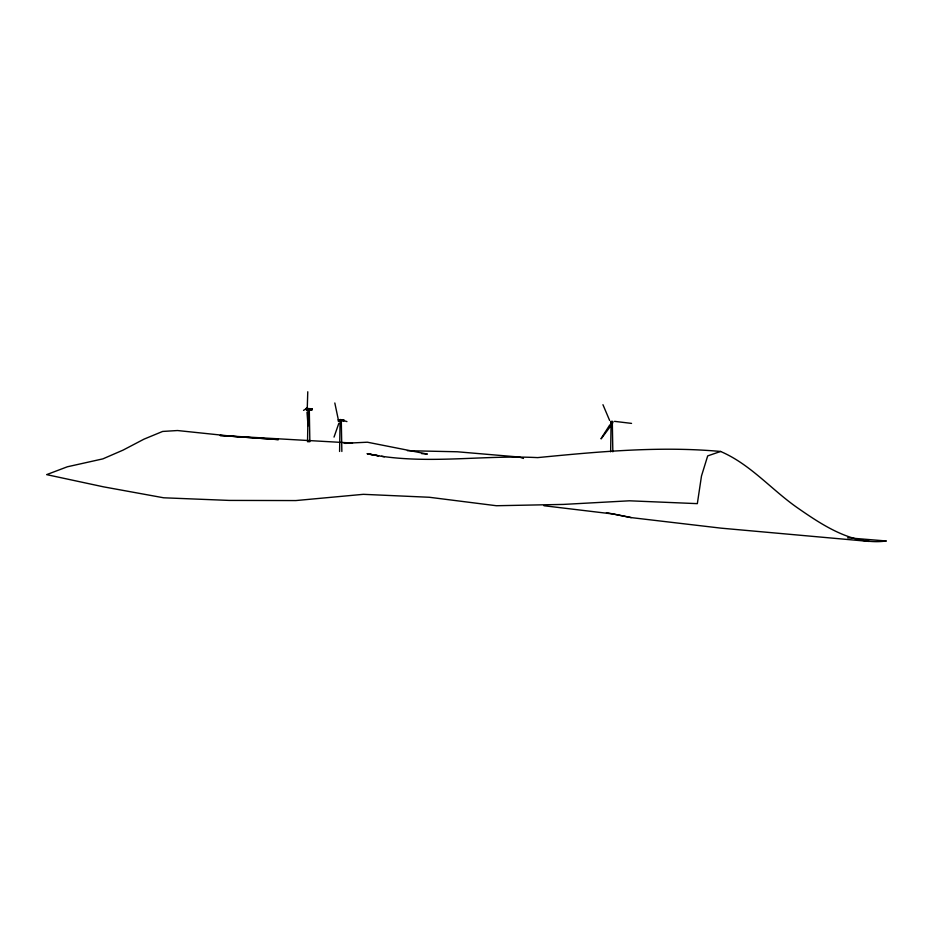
<?xml version="1.0" encoding="UTF-8"?>
<svg xmlns="http://www.w3.org/2000/svg" width="933" height="933" viewBox="0 0 933 933"><rect width="100%" height="100%" fill="white"/><g stroke="black" fill="none" stroke-linecap="round" stroke-linejoin="round"><path stroke-width="1.4" d="M306.351 408.257C307.19 412.071 306.444 408.048 306.316 409.739M610.637 451.817L611.103 422.941C614.987 423.99 607.313 421.518 612.631 421.506L612.631 423.092L610.777 422.731M339.589 451.467L340.09 421.145L341.303 421.145L341.851 451.467M612.293 422.346L612.363 422.346M308.053 425.845L306.992 412.153M306.351 408.269L306.397 409.062M611.022 422.078C612.2 425.226 613.179 420.002 611.15 421.984M306.257 409.68L306.397 408.981M339.052 420.946C338.376 418.147 339.997 422.416 338.387 420.725M339.064 420.212L338.772 421.11M346.936 421.588L340.253 419.488M338.866 420.118C337.513 419.477 340.16 421.716 339.064 420.293M303.54 410.38L306.747 408.304M338.702 421.518L338.259 421.18M307.284 407.406L307.773 391.767M601.132 438.463L609.809 424.9M306.794 409.575L306.036 409.342M602.951 404.7L609.634 420.468M610.905 423.092C611.64 418.52 611.535 424.328 611.01 422.987M338.597 420.293L339.192 420.235M614.532 421.354L631.536 423.395M306.059 409.109L306.654 409.225M611.325 422.078L611.616 421.914M611.686 421.914L611.582 422.719M610.777 421.798L612.631 421.506L612.491 422.836M847.584 537.805L886.35 540.988C853.298 545.502 823.991 526.2 798.112 508.263C771.708 490.047 750.482 464.214 720.579 451.467L707.692 455.899L701.488 475.993L697.336 503.645L629.425 500.799L563.392 504.415L496.368 505.733L429.297 497.266L363.345 494.327L295.808 500.566L229.145 500.415L163.672 497.79L103.528 486.839L46.65 474.629L67.374 466.78L102.875 458.873L123.051 450.126L143.997 439.151L162.645 431.443L177.515 430.533L234.265 436.469L278.431 439.606L220.106 435.489L352.522 443.047L345.303 443.385M338.178 419.78L338.796 419.558L338.189 419.768M338.784 421.04L340.218 421.284L340.218 419.71L338.784 419.85L343.822 420.002L343.822 420.935L339.484 421.284M306.829 408.642L307.913 408.502L307.657 410.077L306.829 409.832L306.829 408.642L312.019 408.794L312.019 409.727L308.077 409.937L307.54 441.694L309.849 441.694L309.301 409.937M312.019 409.727L307.657 410.077L307.657 408.502L312.019 408.794M344.114 443.338L367.38 442.207L427.337 454.068L421.564 453.59M306.829 409.832L307.913 410.077M343.822 420.002L339.484 419.71M343.449 420.188L343.764 420.783M611.64 422.579L611.92 422.917M407.406 450.686L457.333 451.782L519.401 457.065L523.46 458.453M720.579 451.467C659.514 445.904 598.415 451.7 537.618 457.613C480.763 454.698 423.5 465.485 367.275 453.753L377.982 455.701M869.288 541.443L721.104 528.16L631.198 517.605L606.45 512.649M543.962 505.733L613.506 514.06L631.198 517.605M367.275 453.753L378.67 455.771M381.527 456.284L384.373 456.785M601.12 438.895L611.313 425.168M334.026 437.099L338.819 423.372M338.096 418.614L334.819 402.974M306.969 408.572L307.015 409.832M612.328 422.941L612.841 451.817M611.791 421.798L611.791 422.731M339.332 419.85L339.332 421.04M311.879 408.794L311.879 409.727M612.911 422.241L612.911 422.241"/></g></svg>
